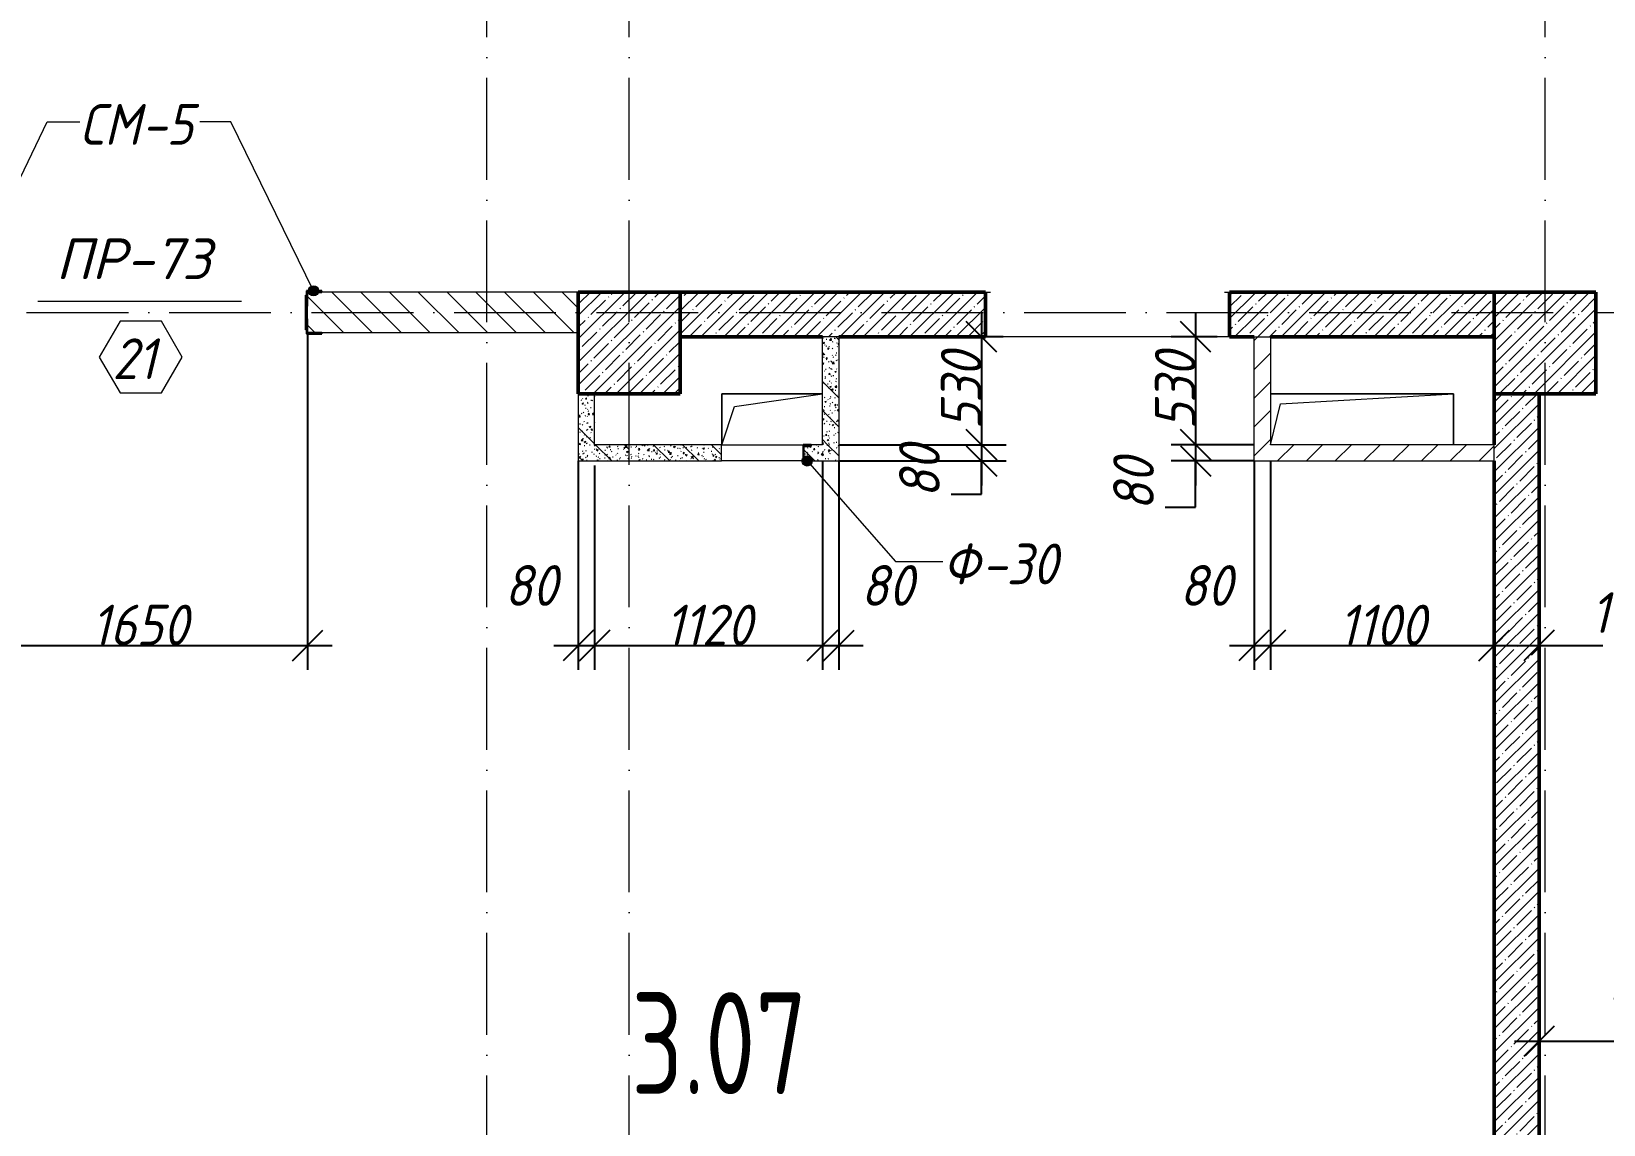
# Model space of a CAD drawing. Header units: millimetres. Extents: x -269418 to 201924, y -5890 to 98643.
# Drawn here: x 58223 to 65947, y 3810 to 9180 of the extents above; entities that cross this region are included whole.
import ezdxf

# ---------------------------------------------------------------- set-up
doc = ezdxf.new("R2010")
doc.units = ezdxf.units.MM
doc.linetypes.add('50_200_ШТРИХ_1Т_ш5_п1_п1_', pattern=[700, 500, -100, 0, -100])
for name, color, linetype, lineweight in [('A-ANNO-DIMS', 7, 'Continuous', 9), ('A-AREA-IDEN', 7, 'Continuous', 9), ('A-DOOR-IDEN', 7, 'Continuous', 9), ('A-FLOR', 7, 'Continuous', 9), ('A-GENM', 7, 'Continuous', 9), ('A-GENM-1', 7, 'Continuous', 25), ('A-GENM-IDEN', 7, 'Continuous', 9), ('A-WALL-3', 7, 'Continuous', 50), ('A-WALL-PATT-2', 7, 'Continuous', 5), ('I-WALL', 7, 'Continuous', 5), ('S-COLS', 7, 'Continuous', 9), ('S-COLS-1', 7, 'Continuous', 5), ('S-COLS-2', 7, 'Continuous', 50), ('Оси-1', 7, '50_200_ШТРИХ_1Т_ш5_п1_п1_', 9)]:
    doc.layers.add(name, color=color, linetype=linetype, lineweight=lineweight)
for name, color, linetype, lineweight, true_color in [('A-WALL-6', 7, 'Continuous', 13, 0x0070df), ('A-WALL-7', 7, 'Continuous', 13, 0x008000), ('A-WALL-FNSH-2', 7, 'Continuous', 13, 0xce0000), ('A-WALL-FNSH-3', 7, 'Continuous', 13, 0x008000), ('A-WALL-FNSH-4', 7, 'Continuous', 13, 0x0070df), ('A-WALL-PATT-1', 7, 'Continuous', 5, 0xce0000), ('A-WALL-PATT-3', 7, 'Continuous', 5, 0x008000), ('A-WALL-PATT-4', 7, 'Continuous', 5, 0x0070df)]:
    doc.layers.add(name, color=color, linetype=linetype, lineweight=lineweight, true_color=true_color)
doc.styles.add('ISOCPEUR_I_2', font='isocpeui.ttf', dxfattribs={"width": 0.9, "height": 200})
doc.styles.add('ISOCPEUR_I_4', font='isocpeui.ttf', dxfattribs={"height": 200})
doc.styles.add('СПДС', font='ГОСТ тип А.ttf', dxfattribs={"width": 0.9})
doc.dimstyles.new('ISO-2_0_0_9К_СРЕДНИЙ', dxfattribs={"dimscale": 304.8, "dimtxt": 199.196235, "dimasz": 0.492126, "dimexe": 0.393701, "dimexo": 0, "dimgap": 0, "dimtad": 1, "dimdec": 0, "dimzin": 0, "dimdsep": 46, "dimtxsty": 'ISOCPEUR_I_2', "dimblk1": 'OBLIQUE', "dimblk2": 'OBLIQUE', "dimsah": 1, "dimcen": 0.09, "dimdle": 0.393701, "dimazin": 0, "dimtfac": 1, "dimtdec": 4, "dimtix": 1, "dimtmove": 2, "dimatfit": 3, "dimfxl": 1, "dimtvp": 1, "dimtolj": 1, "dimtzin": 0, "dimarcsym": 2})
doc.dimstyles.new('ISO-2_0_0_9К_СРЕДНИЙ_1', dxfattribs={"dimscale": 304.8, "dimtxt": 199.196235, "dimasz": 0.492126, "dimexe": 0.393701, "dimexo": 0, "dimgap": 0, "dimtad": 1, "dimdec": 0, "dimzin": 0, "dimdsep": 46, "dimtxsty": 'ISOCPEUR_I_2', "dimblk1": 'OBLIQUE', "dimblk2": 'OBLIQUE', "dimsah": 1, "dimcen": 0.09, "dimdle": 0.393701, "dimazin": 0, "dimtfac": 1, "dimtdec": 4, "dimtix": 1, "dimtmove": 1, "dimatfit": 3, "dimfxl": 1, "dimtvp": 1, "dimtolj": 1, "dimtzin": 0, "dimarcsym": 2})
doc.dimstyles.new('ISO-2_0_0_9К_СРЕДНИЙ_2', dxfattribs={"dimscale": 304.8, "dimtxt": 199.196235, "dimasz": 0.492126, "dimexe": 0.393701, "dimexo": 0, "dimgap": 0, "dimtad": 1, "dimdec": 0, "dimzin": 0, "dimdsep": 46, "dimtxsty": 'ISOCPEUR_I_2', "dimblk1": 'OBLIQUE', "dimblk2": 'OBLIQUE', "dimsah": 1, "dimcen": 0.09, "dimdle": 0.393701, "dimazin": 0, "dimtfac": 1, "dimtdec": 4, "dimtix": 1, "dimtmove": 0, "dimatfit": 3, "dimfxl": 1, "dimtvp": 1, "dimtolj": 1, "dimtzin": 0, "dimarcsym": 2})
pattern_1 = [(45, (0, 0), (-57.02463, 57.02463), []), (45, (57.025, 0), (-57.02463, 57.02463), [100.806, -20.161, 3.353, -16.808])]
pattern_2 = [(50, (0, 0), (72.873764, -6.37607), [7.62, -83.82]), (355, (0, 0), (-14.09699, 76.42244), [6.096, -67.056]), (100.451, (6.07, -0.53), (58.776964, 70.04687), [6.476, -71.236]), (46.184, (0, 20.32), (108.43142, -16.81745), [11.43, -125.73]), (96.636, (9.04, 18.92), (94.961, 98.97089), [9.714, -106.854]), (351.184, (0, 20.32), (94.96227, 98.97018), [9.144, -100.584]), (21, (10.16, 15.24), (60.64565, -40.90654), [7.62, -83.82]), (326, (10.16, 15.24), (24.72083, 73.67493), [6.096, -67.056]), (71.451, (15.214, 11.83), (85.36689, 32.76874), [6.476, -71.236]), (37.5, (0, 0), (1.235525, 33.822432), [3.353, -62.89, 3.353, -64.719, -67.31]), (37.5, (0, 0), (1.235525, 33.822432), [-134.315, 3.353, -63.957]), (7.5, (0, 0), (26.728146, 40.07255), [3.353, -35.458, 3.353, -61.366, -25.654]), (7.5, (0, 0), (26.728146, 40.07255), [-103.53, 3.353, -22.301]), (327.5, (-22.657, 0), (54.236318, -2.292117), [3.353, -22.047, 3.353, -75.895, -105.156]), (327.5, (-22.657, 0), (54.236318, -2.292117), [-104.648, 3.353, -101.803]), (317.5, (-32.817, 0), (59.25158, 10.17014), [3.353, -29.667, 3.353, -49.276, -74.676]), (317.5, (-32.817, 0), (59.25158, 10.17014), [-85.649, 3.353, -71.323])]
pattern_3 = [(135, (0, 0), (-142.5612, -142.5612), []), (135, (142.56, 0), (-142.5612, -142.5612), [252.016, -50.403, 3.353, -47.05])]
pattern_4 = [(45, (0, 0), (-70.71068, 70.71068), [])]

# ---------------------------------------------------------------- blocks, each defined once
blk = doc.blocks.new('AR_Отверстие прямоугольное _в плите_ - AR_Отверстие прямоугольное _в плите_-24548241-АР1_1_Кладочный план 3 этажа')
at = {"layer": 'A-GENM'}
for p, q in [((247.5, 125), (-247.5, 125)), ((-247.5, 125), (-247.5, -125)), ((-185, 62.5), (247.5, 125)), ((-247.5, -125), (-185, 62.5))]:
    blk.add_line(p, q, dxfattribs=at)
blk = doc.blocks.new('AR_Отверстие прямоугольное _в плите_ - AR_Отверстие прямоугольное _в плите_-24548312-АР1_1_Кладочный план 3 этажа')
at = {"layer": 'A-GENM'}
for p, q in [((450, 125), (-450, 125)), ((-400, 75), (450, 125)), ((450, -125), (450, 125)), ((-450, -125), (-400, 75))]:
    blk.add_line(p, q, dxfattribs=at)
blk = doc.blocks.new('Колонна_Несущая_Прямоугольное сечение - Вн_ЖБ_500х500-V73-АР1_1_Кладочный план 3 этажа')
at = {"layer": 'S-COLS-1'}
h = blk.add_hatch(dxfattribs=at)
h.set_pattern_fill('FP_58', color=256, style=0, pattern_type=2)
h.set_pattern_definition([(45, (-61160, -7650), (-57.02463, 57.02463), []), (45, (-61102.975, -7650), (-57.02463, 57.02463), [100.806, -20.161, 3.353, -16.808])])
h.paths.add_polyline_path([(-250, -250), (250, -250), (250, 250), (-250, 250)], flags=0)
at = {"layer": 'S-COLS-2'}
for p, q in [((250, 250), (-250, 250)), ((-250, 250), (-250, -250)), ((250, -250), (250, 250)), ((-250, -250), (250, -250))]:
    blk.add_line(p, q, dxfattribs=at)
blk = doc.blocks.new('Колонна_Несущая_Прямоугольное сечение - Вн_ЖБ_500х500-V82-АР1_1_Кладочный план 3 этажа')
at = {"layer": 'S-COLS-1'}
h = blk.add_hatch(dxfattribs=at)
h.set_pattern_fill('FP_67', color=256, style=0, pattern_type=2)
h.set_pattern_definition([(45, (-65660, -7650), (-57.02463, 57.02463), []), (45, (-65602.975, -7650), (-57.02463, 57.02463), [100.806, -20.161, 3.353, -16.808])])
h.paths.add_polyline_path([(-250, -250), (250, -250), (250, 250), (-250, 250)], flags=0)
at = {"layer": 'S-COLS-2'}
for p, q in [((250, 250), (-250, 250)), ((-250, 250), (-250, -250)), ((250, -250), (250, 250)), ((-250, -250), (250, -250))]:
    blk.add_line(p, q, dxfattribs=at)
blk = doc.blocks.new('Фахверк_СКБ_Уголок_Тип 2 - СМ-5_200х2480h-30007438-АР1_1_Кладочный план 3 этажа')
at = {"layer": 'A-GENM-1'}
for p, q in [((125, 156), (125, 81)), ((200, 156), (125, 156)), ((200, 150), (200, 156)), ((125, 81), (131, 81)), ((131, 81), (131, 150)), ((131, 150), (200, 150)), ((131, 19), (125, 19)), ((125, 19), (125, -56)), ((131, -50), (131, 19)), ((125, -56), (200, -56)), ((200, -50), (131, -50)), ((200, -56), (200, -50))]:
    blk.add_line(p, q, dxfattribs=at)
blk = doc.blocks.new('Стойка_Влож_Полоса боковая - Полоса-27101091-АР1_1_Кладочный план 3 этажа')
at = {"layer": 'A-GENM'}
for p, q in [((-5, 85), (0, 85)), ((-5, -85), (-5, 85)), ((0, 31), (0, -31)), ((0, -85), (-5, -85))]:
    blk.add_line(p, q, dxfattribs=at)
blk = doc.blocks.new('Фахверк_СКБ_Швеллер - Ф-30_80х3950 h _3 эт__-31789027-АР1_1_Кладочный план 3 этажа')
at = {"layer": 'A-GENM-1'}
for p, q in [((165, 40), (125, 40)), ((125, 40), (125, -40)), ((129.5, 32.6), (165, 32.6)), ((129.5, -32.6), (129.5, 32.6)), ((165, 32.6), (165, 40)), ((125, -40), (165, -40)), ((165, -32.6), (129.5, -32.6)), ((165, -40), (165, -32.6))]:
    blk.add_line(p, q, dxfattribs=at)
blk = doc.blocks.new('AAR_СКБ_Марка_Двери_Перемычка и проем - Марка перемычки и проема-25306769-АР1_1_Кладочный план 3 этажа')
at = {"layer": 'A-DOOR-IDEN'}
for p, q in [((-5, 0), (5, 0)), ((-0.968, -0.984), (-1.986, -2.747)), ((1.067, -0.984), (-0.968, -0.984)), ((2.085, -2.747), (1.067, -0.984)), ((-1.986, -2.747), (-0.968, -4.509)), ((1.067, -4.509), (2.085, -2.747)), ((-0.968, -4.509), (1.067, -4.509))]:
    blk.add_line(p, q, dxfattribs=at)
blk = doc.blocks.new('_Oblique')
at = {"color": 0, "linetype": 'ByBlock', "lineweight": -2}
blk.add_line((-0.5, -0.5), (0.5, 0.5), dxfattribs=at)
blk = doc.blocks.new('DIMBLOCK175-АР1_1_Кладочный план 3 этажа')
at = {"layer": 'A-ANNO-DIMS', "color": 0, "lineweight": -2, "transparency": 16777216}
for p, q in [((65630, 4325.1), (65630, 4099.1)), ((67380, 4325.1), (67380, 4099.1)), ((65510, 4219.1), (66013, 4219.1)), ((67500, 4219.1), (66455.3, 4219.1))]:
    blk.add_line(p, q, dxfattribs=at)
at = {"layer": 'Defpoints', "color": 0, "transparency": 16777216}
for p in [(65630, 4325.1), (67380, 4325.1), (67380, 4219.1)]:
    blk.add_point(p, dxfattribs=at)
at = {"layer": 'A-ANNO-DIMS', "color": 0, "lineweight": -2, "transparency": 16777216, "xscale": 150, "yscale": 150, "zscale": 150, "rotation": 180}
blk.add_blockref('_Oblique', (65630, 4219.1), dxfattribs=at)
at = {"layer": 'A-ANNO-DIMS', "color": 0, "lineweight": -2, "transparency": 16777216, "xscale": 150, "yscale": 150, "zscale": 150}
blk.add_blockref('_Oblique', (67380, 4219.1), dxfattribs=at)
at = {"layer": 'A-ANNO-DIMS', "color": 0, "transparency": 16777216, "insert": (65953.8, 4480.4), "char_height": 200, "width": 560.814, "attachment_point": 1, "line_spacing_factor": 1.149209, "style": 'ISOCPEUR_I_2'}
blk.add_mtext('\\A1;1750', dxfattribs=at)
blk = doc.blocks.new('DIMBLOCK187-АР1_1_Кладочный план 3 этажа')
at = {"layer": 'A-ANNO-DIMS', "color": 0, "lineweight": -2, "transparency": 16777216}
for p, q in [((62891.3, 7800), (62891.3, 7030)), ((62997.4, 7680), (62771.3, 7680)), ((62192, 7150), (63011.3, 7150))]:
    blk.add_line(p, q, dxfattribs=at)
at = {"layer": 'Defpoints', "color": 0, "transparency": 16777216}
for p in [(62997.4, 7680), (62192, 7150), (62891.3, 7150)]:
    blk.add_point(p, dxfattribs=at)
at = {"layer": 'A-ANNO-DIMS', "color": 0, "lineweight": -2, "transparency": 16777216, "xscale": 150, "yscale": 150, "zscale": 150}
for p, rotation in [((62891.3, 7680), 90), ((62891.3, 7150), 270)]:
    blk.add_blockref('_Oblique', p, dxfattribs=dict(at, rotation=rotation))
at = {"layer": 'A-ANNO-DIMS', "color": 0, "transparency": 16777216, "insert": (62791.3, 7415), "char_height": 200, "width": 455.087, "attachment_point": 5, "rotation": 90, "style": 'ISOCPEUR_I_2'}
blk.add_mtext('\\A1;530', dxfattribs=at)
blk = doc.blocks.new('DIMBLOCK188-АР1_1_Кладочный план 3 этажа')
at = {"layer": 'A-ANNO-DIMS', "color": 0, "lineweight": -2, "transparency": 16777216}
for p, q in [((62891.3, 7270), (62891.3, 6950)), ((62192, 7150), (63011.3, 7150)), ((62190, 7070), (63011.3, 7070)), ((62891.3, 6906.6), (62891.3, 7070)), ((62741.3, 6906.6), (62891.3, 6906.6))]:
    blk.add_line(p, q, dxfattribs=at)
at = {"layer": 'Defpoints', "color": 0, "transparency": 16777216}
for p in [(62192, 7150), (62190, 7070), (62891.3, 7070)]:
    blk.add_point(p, dxfattribs=at)
at = {"layer": 'A-ANNO-DIMS', "color": 0, "lineweight": -2, "transparency": 16777216, "xscale": 150, "yscale": 150, "zscale": 150}
for p, rotation in [((62891.3, 7150), 90), ((62891.3, 7070), 270)]:
    blk.add_blockref('_Oblique', p, dxfattribs=dict(at, rotation=rotation))
at = {"layer": 'A-ANNO-DIMS', "color": 0, "transparency": 16777216, "insert": (62486.1, 6888.3), "char_height": 200, "width": 303.391, "attachment_point": 1, "rotation": 90, "line_spacing_factor": 1.149209, "style": 'ISOCPEUR_I_2'}
blk.add_mtext('\\A1;80', dxfattribs=at)
blk = doc.blocks.new('DIMBLOCK245-АР1_1_Кладочный план 3 этажа')
at = {"layer": 'A-ANNO-DIMS', "color": 0, "lineweight": -2, "transparency": 16777216}
for p, q in [((57930, 7700), (57930, 6043.9)), ((59580, 7700), (59580, 6043.9)), ((57810, 6163.9), (59700, 6163.9))]:
    blk.add_line(p, q, dxfattribs=at)
at = {"layer": 'Defpoints', "color": 0, "transparency": 16777216}
for p in [(57930, 7700), (59580, 7700), (59580, 6163.9)]:
    blk.add_point(p, dxfattribs=at)
at = {"layer": 'A-ANNO-DIMS', "color": 0, "lineweight": -2, "transparency": 16777216, "xscale": 150, "yscale": 150, "zscale": 150, "rotation": 180}
blk.add_blockref('_Oblique', (57930, 6163.9), dxfattribs=at)
at = {"layer": 'A-ANNO-DIMS', "color": 0, "lineweight": -2, "transparency": 16777216, "xscale": 150, "yscale": 150, "zscale": 150}
blk.add_blockref('_Oblique', (59580, 6163.9), dxfattribs=at)
at = {"layer": 'A-ANNO-DIMS', "color": 0, "transparency": 16777216, "insert": (58755, 6263.9), "char_height": 200, "width": 560.814, "attachment_point": 5, "style": 'ISOCPEUR_I_2'}
blk.add_mtext('\\A1;1650', dxfattribs=at)
blk = doc.blocks.new('DIMBLOCK246-АР1_1_Кладочный план 3 этажа')
at = {"layer": 'A-ANNO-DIMS', "color": 0, "lineweight": -2, "transparency": 16777216}
for p, q in [((60910, 7070), (60910, 6043.9)), ((60990, 7047), (60990, 6043.9)), ((60790, 6163.9), (61110, 6163.9))]:
    blk.add_line(p, q, dxfattribs=at)
at = {"layer": 'Defpoints', "color": 0, "transparency": 16777216}
for p in [(60910, 7070), (60990, 7047), (60990, 6163.9)]:
    blk.add_point(p, dxfattribs=at)
at = {"layer": 'A-ANNO-DIMS', "color": 0, "lineweight": -2, "transparency": 16777216, "xscale": 150, "yscale": 150, "zscale": 150, "rotation": 180}
blk.add_blockref('_Oblique', (60910, 6163.9), dxfattribs=at)
at = {"layer": 'A-ANNO-DIMS', "color": 0, "lineweight": -2, "transparency": 16777216, "xscale": 150, "yscale": 150, "zscale": 150}
blk.add_blockref('_Oblique', (60990, 6163.9), dxfattribs=at)
at = {"layer": 'A-ANNO-DIMS', "color": 0, "transparency": 16777216, "insert": (60547.4, 6558.5), "char_height": 200, "width": 303.391, "attachment_point": 1, "line_spacing_factor": 1.149209, "style": 'ISOCPEUR_I_2'}
blk.add_mtext('\\A1;80', dxfattribs=at)
blk = doc.blocks.new('DIMBLOCK247-АР1_1_Кладочный план 3 этажа')
at = {"layer": 'A-ANNO-DIMS', "color": 0, "lineweight": -2, "transparency": 16777216}
for p, q in [((60990, 7047), (60990, 6043.9)), ((62110, 7067), (62110, 6043.9)), ((60870, 6163.9), (62230, 6163.9))]:
    blk.add_line(p, q, dxfattribs=at)
at = {"layer": 'Defpoints', "color": 0, "transparency": 16777216}
for p in [(60990, 7047), (62110, 7067), (62110, 6163.9)]:
    blk.add_point(p, dxfattribs=at)
at = {"layer": 'A-ANNO-DIMS', "color": 0, "lineweight": -2, "transparency": 16777216, "xscale": 150, "yscale": 150, "zscale": 150, "rotation": 180}
blk.add_blockref('_Oblique', (60990, 6163.9), dxfattribs=at)
at = {"layer": 'A-ANNO-DIMS', "color": 0, "lineweight": -2, "transparency": 16777216, "xscale": 150, "yscale": 150, "zscale": 150}
blk.add_blockref('_Oblique', (62110, 6163.9), dxfattribs=at)
at = {"layer": 'A-ANNO-DIMS', "color": 0, "transparency": 16777216, "insert": (61550, 6263.9), "char_height": 200, "width": 514.846, "attachment_point": 5, "style": 'ISOCPEUR_I_2'}
blk.add_mtext('\\A1;1120', dxfattribs=at)
blk = doc.blocks.new('DIMBLOCK248-АР1_1_Кладочный план 3 этажа')
at = {"layer": 'A-ANNO-DIMS', "color": 0, "lineweight": -2, "transparency": 16777216}
for p, q in [((62110, 7067), (62110, 6043.9)), ((62190, 7070), (62190, 6043.9)), ((61990, 6163.9), (62310, 6163.9))]:
    blk.add_line(p, q, dxfattribs=at)
at = {"layer": 'Defpoints', "color": 0, "transparency": 16777216}
for p in [(62110, 7067), (62190, 7070), (62190, 6163.9)]:
    blk.add_point(p, dxfattribs=at)
at = {"layer": 'A-ANNO-DIMS', "color": 0, "lineweight": -2, "transparency": 16777216, "xscale": 150, "yscale": 150, "zscale": 150, "rotation": 180}
blk.add_blockref('_Oblique', (62110, 6163.9), dxfattribs=at)
at = {"layer": 'A-ANNO-DIMS', "color": 0, "lineweight": -2, "transparency": 16777216, "xscale": 150, "yscale": 150, "zscale": 150}
blk.add_blockref('_Oblique', (62190, 6163.9), dxfattribs=at)
at = {"layer": 'A-ANNO-DIMS', "color": 0, "transparency": 16777216, "insert": (62297.8, 6558.5), "char_height": 200, "width": 303.391, "attachment_point": 1, "line_spacing_factor": 1.149209, "style": 'ISOCPEUR_I_2'}
blk.add_mtext('\\A1;80', dxfattribs=at)
blk = doc.blocks.new('DIMBLOCK249-АР1_1_Кладочный план 3 этажа')
at = {"layer": 'A-ANNO-DIMS', "color": 0, "lineweight": -2, "transparency": 16777216}
for p, q in [((63943.1, 7800), (63943.1, 7030)), ((64049.2, 7680), (63823.1, 7680)), ((64227, 7150), (63823.1, 7150))]:
    blk.add_line(p, q, dxfattribs=at)
at = {"layer": 'Defpoints', "color": 0, "transparency": 16777216}
for p in [(64049.2, 7680), (63943.1, 7150), (64227, 7150)]:
    blk.add_point(p, dxfattribs=at)
at = {"layer": 'A-ANNO-DIMS', "color": 0, "lineweight": -2, "transparency": 16777216, "xscale": 150, "yscale": 150, "zscale": 150}
for p, rotation in [((63943.1, 7680), 90), ((63943.1, 7150), 270)]:
    blk.add_blockref('_Oblique', p, dxfattribs=dict(at, rotation=rotation))
at = {"layer": 'A-ANNO-DIMS', "color": 0, "transparency": 16777216, "insert": (63843.1, 7415), "char_height": 200, "width": 455.087, "attachment_point": 5, "rotation": 90, "style": 'ISOCPEUR_I_2'}
blk.add_mtext('\\A1;530', dxfattribs=at)
blk = doc.blocks.new('DIMBLOCK250-АР1_1_Кладочный план 3 этажа')
at = {"layer": 'A-ANNO-DIMS', "color": 0, "lineweight": -2, "transparency": 16777216}
for p, q in [((63943.1, 7270), (63943.1, 6950)), ((64227, 7150), (63823.1, 7150)), ((64230, 7070), (63823.1, 7070)), ((63943.1, 6843.9), (63943.1, 7070)), ((63793.1, 6843.9), (63943.1, 6843.9))]:
    blk.add_line(p, q, dxfattribs=at)
at = {"layer": 'Defpoints', "color": 0, "transparency": 16777216}
for p in [(64227, 7150), (63943.1, 7070), (64230, 7070)]:
    blk.add_point(p, dxfattribs=at)
at = {"layer": 'A-ANNO-DIMS', "color": 0, "lineweight": -2, "transparency": 16777216, "xscale": 150, "yscale": 150, "zscale": 150}
for p, rotation in [((63943.1, 7150), 90), ((63943.1, 7070), 270)]:
    blk.add_blockref('_Oblique', p, dxfattribs=dict(at, rotation=rotation))
at = {"layer": 'A-ANNO-DIMS', "color": 0, "transparency": 16777216, "insert": (63537.9, 6825.5), "char_height": 200, "width": 303.391, "attachment_point": 1, "rotation": 90, "line_spacing_factor": 1.149209, "style": 'ISOCPEUR_I_2'}
blk.add_mtext('\\A1;80', dxfattribs=at)
blk = doc.blocks.new('DIMBLOCK251-АР1_1_Кладочный план 3 этажа')
at = {"layer": 'A-ANNO-DIMS', "color": 0, "lineweight": -2, "transparency": 16777216}
for p, q in [((64230, 7070), (64230, 6043.9)), ((64310, 7068.9), (64310, 6043.9)), ((64110, 6163.9), (64430, 6163.9))]:
    blk.add_line(p, q, dxfattribs=at)
at = {"layer": 'Defpoints', "color": 0, "transparency": 16777216}
for p in [(64230, 7070), (64310, 7068.9), (64310, 6163.9)]:
    blk.add_point(p, dxfattribs=at)
at = {"layer": 'A-ANNO-DIMS', "color": 0, "lineweight": -2, "transparency": 16777216, "xscale": 150, "yscale": 150, "zscale": 150, "rotation": 180}
blk.add_blockref('_Oblique', (64230, 6163.9), dxfattribs=at)
at = {"layer": 'A-ANNO-DIMS', "color": 0, "lineweight": -2, "transparency": 16777216, "xscale": 150, "yscale": 150, "zscale": 150}
blk.add_blockref('_Oblique', (64310, 6163.9), dxfattribs=at)
at = {"layer": 'A-ANNO-DIMS', "color": 0, "transparency": 16777216, "insert": (63863.6, 6558.5), "char_height": 200, "width": 303.391, "attachment_point": 1, "line_spacing_factor": 1.149209, "style": 'ISOCPEUR_I_2'}
blk.add_mtext('\\A1;80', dxfattribs=at)
blk = doc.blocks.new('DIMBLOCK252-АР1_1_Кладочный план 3 этажа')
at = {"layer": 'A-ANNO-DIMS', "color": 0, "lineweight": -2, "transparency": 16777216}
for p, q in [((64310, 7068.9), (64310, 6043.9)), ((65410, 6269.9), (65410, 6043.9)), ((64190, 6163.9), (65530, 6163.9))]:
    blk.add_line(p, q, dxfattribs=at)
at = {"layer": 'Defpoints', "color": 0, "transparency": 16777216}
for p in [(64310, 7068.9), (65410, 6269.9), (65410, 6163.9)]:
    blk.add_point(p, dxfattribs=at)
at = {"layer": 'A-ANNO-DIMS', "color": 0, "lineweight": -2, "transparency": 16777216, "xscale": 150, "yscale": 150, "zscale": 150, "rotation": 180}
blk.add_blockref('_Oblique', (64310, 6163.9), dxfattribs=at)
at = {"layer": 'A-ANNO-DIMS', "color": 0, "lineweight": -2, "transparency": 16777216, "xscale": 150, "yscale": 150, "zscale": 150}
blk.add_blockref('_Oblique', (65410, 6163.9), dxfattribs=at)
at = {"layer": 'A-ANNO-DIMS', "color": 0, "transparency": 16777216, "insert": (64860, 6263.9), "char_height": 200, "width": 514.846, "attachment_point": 5, "style": 'ISOCPEUR_I_2'}
blk.add_mtext('\\A1;1100', dxfattribs=at)
blk = doc.blocks.new('DIMBLOCK494-АР1_1_Кладочный план 3 этажа')
at = {"layer": 'A-ANNO-DIMS', "color": 0, "lineweight": -2, "transparency": 16777216}
for p, q in [((65630, 6269.9), (65630, 6043.9)), ((67080, 6269.9), (67080, 6043.9)), ((65510, 6163.9), (65944, 6163.9)), ((67200, 6163.9), (66404.8, 6163.9))]:
    blk.add_line(p, q, dxfattribs=at)
at = {"layer": 'Defpoints', "color": 0, "transparency": 16777216}
for p in [(65630, 6269.9), (67080, 6269.9), (67080, 6163.9)]:
    blk.add_point(p, dxfattribs=at)
at = {"layer": 'A-ANNO-DIMS', "color": 0, "lineweight": -2, "transparency": 16777216, "xscale": 150, "yscale": 150, "zscale": 150, "rotation": 180}
blk.add_blockref('_Oblique', (65630, 6163.9), dxfattribs=at)
at = {"layer": 'A-ANNO-DIMS', "color": 0, "lineweight": -2, "transparency": 16777216, "xscale": 150, "yscale": 150, "zscale": 150}
blk.add_blockref('_Oblique', (67080, 6163.9), dxfattribs=at)
at = {"layer": 'A-ANNO-DIMS', "color": 0, "transparency": 16777216, "insert": (65884.8, 6425.2), "char_height": 200, "width": 579.201, "attachment_point": 1, "line_spacing_factor": 1.149209, "style": 'ISOCPEUR_I_2'}
blk.add_mtext('\\A1;1450', dxfattribs=at)

msp = doc.modelspace()

# ---------------------------------------------------------------- hatches: boundary and pattern name
at = {"layer": 'A-GENM-IDEN'}
h = msp.add_hatch(color=256, dxfattribs=at)
edge = h.paths.add_edge_path(flags=0)
edge.add_arc((59609, 7906), 25, 0, 360)
h = msp.add_hatch(color=256, dxfattribs=at)
edge = h.paths.add_edge_path(flags=0)
edge.add_arc((62033.9, 7070), 25, 0, 360)
at = {"layer": 'A-WALL-PATT-1'}
h = msp.add_hatch(dxfattribs=at)
h.set_pattern_fill('FP_1', color=256, style=0, pattern_type=2)
h.set_pattern_definition([(135, (0, 0), (-70.71068, -70.71068), [])])
h.paths.add_polyline_path([(57930, 7700), (57930, 7900), (56910, 7900), (56910, 7700), (57861, 7700)], flags=0)
h.paths.add_polyline_path([(59580, 7700), (60910, 7700), (60910, 7900), (59580, 7900), (59580, 7769)], flags=0)
at = {"layer": 'A-WALL-PATT-2'}
h = msp.add_hatch(dxfattribs=at)
h.set_pattern_fill('FP_4', color=256, style=0, pattern_type=2)
h.set_pattern_definition(pattern_1)
h.paths.add_polyline_path([(62190, 7680), (62770, 7680), (62770, 7900), (61410, 7900), (61410, 7680), (62110, 7680)], flags=0)
h.paths.add_polyline_path([(64310, 7680), (65410, 7680), (65410, 7900), (64230, 7900), (64230, 7680)], flags=0)
h = msp.add_hatch(dxfattribs=at)
h.set_pattern_fill('FP_4', color=256, style=0, pattern_type=2)
h.set_pattern_definition(pattern_1)
h.paths.add_polyline_path([(64230, 7680), (64230, 7900), (64110, 7900), (64110, 7680)], flags=0)
h.paths.add_polyline_path([(62910, 7680), (62910, 7900), (62770, 7900), (62770, 7680)], flags=0)
h = msp.add_hatch(dxfattribs=at)
h.set_pattern_fill('FP_4', color=256, style=0, pattern_type=2)
h.set_pattern_definition(pattern_1)
h.paths.add_polyline_path([(65630, 400), (65630, 7400), (65410, 7400), (65410, 400)], flags=0)
at = {"layer": 'A-WALL-PATT-3'}
h = msp.add_hatch(dxfattribs=at)
h.set_pattern_fill('FP_5', color=256, style=0, pattern_type=2)
h.set_pattern_definition(pattern_4)
h.paths.add_polyline_path([(64310, 7070), (64310, 7680), (64230, 7680), (64230, 7070)], flags=0)
h = msp.add_hatch(dxfattribs=at)
h.set_pattern_fill('FP_5', color=256, style=0, pattern_type=2)
h.set_pattern_definition(pattern_4)
h.paths.add_polyline_path([(65410, 7070), (65410, 7150), (64310, 7150), (64310, 7070)], flags=0)
at = {"layer": 'A-WALL-PATT-4'}
h = msp.add_hatch(dxfattribs=at)
h.set_pattern_fill('FP_6', color=256, style=0, pattern_type=2)
h.set_pattern_definition(pattern_2)
h.paths.add_polyline_path([(62190, 7150), (62190, 7680), (62110, 7680), (62110, 7150)], flags=0)
h = msp.add_hatch(dxfattribs=at)
h.set_pattern_fill('FP_7', color=256, style=0, pattern_type=2)
h.set_pattern_definition(pattern_3)
h.paths.add_polyline_path([(62190, 7150), (62190, 7680), (62110, 7680), (62110, 7150)], flags=0)
h = msp.add_hatch(dxfattribs=at)
h.set_pattern_fill('FP_6', color=256, style=0, pattern_type=2)
h.set_pattern_definition(pattern_2)
h.paths.add_polyline_path([(60990, 7150), (60990, 7400), (60910, 7400), (60910, 7150)], flags=0)
h = msp.add_hatch(dxfattribs=at)
h.set_pattern_fill('FP_7', color=256, style=0, pattern_type=2)
h.set_pattern_definition(pattern_3)
h.paths.add_polyline_path([(60990, 7150), (60990, 7400), (60910, 7400), (60910, 7150)], flags=0)
h = msp.add_hatch(dxfattribs=at)
h.set_pattern_fill('FP_6', color=256, style=0, pattern_type=2)
h.set_pattern_definition(pattern_2)
h.paths.add_polyline_path([(62190, 7070), (62190, 7150), (62053.9, 7150), (62053.9, 7142.6), (62018.4, 7142.6), (62018.4, 7077.4), (62053.9, 7077.4), (62053.9, 7070)], flags=0)
h.paths.add_polyline_path([(61215.8, 7070), (61613.9, 7070), (61613.9, 7150), (60910, 7150), (60910, 7070)], flags=0)
h = msp.add_hatch(dxfattribs=at)
h.set_pattern_fill('FP_7', color=256, style=0, pattern_type=2)
h.set_pattern_definition(pattern_3)
h.paths.add_polyline_path([(62190, 7070), (62190, 7150), (62053.9, 7150), (62053.9, 7142.6), (62018.4, 7142.6), (62018.4, 7077.4), (62053.9, 7077.4), (62053.9, 7070)], flags=0)
h.paths.add_polyline_path([(61215.8, 7070), (61613.9, 7070), (61613.9, 7150), (60910, 7150), (60910, 7070)], flags=0)

# ---------------------------------------------------------------- linework, layer by layer
at = {"layer": 'A-FLOR'}
for p, q in [((61615, 7400), (62110, 7400)), ((61615, 7150), (61615, 7400)), ((64310, 7400), (65210, 7400)), ((65210, 7400), (65210, 7150))]:
    msp.add_line(p, q, dxfattribs=at)
at = {"layer": 'A-GENM-IDEN'}
for p, q in [((57901, 7906), (58299.7, 8736.1)), ((58299.7, 8736.1), (58460.3, 8736.1)), ((59202.6, 8736.1), (59049.7, 8736.1)), ((59609, 7906), (59202.6, 8736.1)), ((62033.9, 7070), (62468.4, 6576.5)), ((62468.4, 6576.5), (62701.2, 6576.5))]:
    msp.add_line(p, q, dxfattribs=at)
for centre in [(59609, 7906), (62033.9, 7070)]:
    msp.add_circle(centre, 25, dxfattribs=at)
at = {"layer": 'A-WALL-3'}
for p, q in [((61410, 7900), (62910, 7900)), ((62910, 7680), (62910, 7900)), ((64110, 7680), (64110, 7900)), ((65410, 7900), (64110, 7900)), ((61410, 7680), (62110, 7680)), ((62190, 7680), (62910, 7680)), ((64110, 7680), (64230, 7680)), ((65410, 7680), (64310, 7680)), ((65410, 7400), (65410, 7150)), ((65630, 400), (65630, 7400)), ((65410, 7070), (65410, 400))]:
    msp.add_line(p, q, dxfattribs=at)
at = {"layer": 'A-WALL-6'}
msp.add_line((62190, 7680), (62110, 7680), dxfattribs=at)
at = {"layer": 'A-WALL-7'}
for p, q in [((64230, 7680), (64310, 7680)), ((65410, 7070), (65410, 7150))]:
    msp.add_line(p, q, dxfattribs=at)
at = {"layer": 'A-WALL-FNSH-2'}
for p, q in [((60910, 7900), (59649, 7900)), ((59580, 7769), (59580, 7831)), ((60910, 7700), (59649, 7700))]:
    msp.add_line(p, q, dxfattribs=at)
at = {"layer": 'A-WALL-FNSH-3'}
for p, q in [((64230, 7070), (64230, 7680)), ((64310, 7680), (64310, 7150)), ((65410, 7150), (64310, 7150)), ((64230, 7070), (65410, 7070))]:
    msp.add_line(p, q, dxfattribs=at)
at = {"layer": 'A-WALL-FNSH-4'}
for p, q in [((62110, 7150), (62110, 7680)), ((62190, 7680), (62190, 7070)), ((60910, 7400), (60910, 7070)), ((60990, 7150), (60990, 7400)), ((61613.9, 7150), (60990, 7150)), ((61613.9, 7070), (61613.9, 7150)), ((62110, 7150), (62053.9, 7150)), ((60910, 7070), (61613.9, 7070)), ((62053.9, 7070), (62190, 7070))]:
    msp.add_line(p, q, dxfattribs=at)
at = {"layer": 'I-WALL'}
for p, q in [((62910, 7900), (62935, 7900)), ((64085, 7900), (64110, 7900)), ((64110, 7680), (62910, 7680)), ((61613.9, 7150), (62013.9, 7150)), ((62013.9, 7070), (61613.9, 7070))]:
    msp.add_line(p, q, dxfattribs=at)
at = {"layer": 'Оси-1'}
for p, q in [((60460, -4150), (60460, 28636.9)), ((61160, -4150), (61160, 28636.9)), ((65660, -4150), (65660, 28636.9)), ((-6210, 7800), (125951.6, 7800))]:
    msp.add_line(p, q, dxfattribs=at)

# ---------------------------------------------------------------- block references
at = {"layer": 'A-DOOR-IDEN', "xscale": 99.99999999999993, "yscale": 99.99999999999993, "zscale": 99.99999999999993}
msp.add_blockref('AAR_СКБ_Марка_Двери_Перемычка и проем - Марка перемычки и проема-25306769-АР1_1_Кладочный план 3 этажа', (58755, 7854.9), dxfattribs=at)
at = {"layer": 'A-GENM'}
for name, p in [('Стойка_Влож_Полоса боковая - Полоса-27101091-АР1_1_Кладочный план 3 этажа', (59574, 7800)), ('AR_Отверстие прямоугольное _в плите_ - AR_Отверстие прямоугольное _в плите_-24548241-АР1_1_Кладочный план 3 этажа', (61862.5, 7275)), ('AR_Отверстие прямоугольное _в плите_ - AR_Отверстие прямоугольное _в плите_-24548312-АР1_1_Кладочный план 3 этажа', (64760, 7275))]:
    msp.add_blockref(name, p, dxfattribs=at)
at = {"layer": 'A-GENM-1'}
for name, p in [('Фахверк_СКБ_Уголок_Тип 2 - СМ-5_200х2480h-30007438-АР1_1_Кладочный план 3 этажа', (59449, 7750)), ('Фахверк_СКБ_Швеллер - Ф-30_80х3950 h _3 эт__-31789027-АР1_1_Кладочный план 3 этажа', (61888.9, 7110))]:
    msp.add_blockref(name, p, dxfattribs=at)
at = {"layer": 'S-COLS'}
for name, p in [('Колонна_Несущая_Прямоугольное сечение - Вн_ЖБ_500х500-V73-АР1_1_Кладочный план 3 этажа', (61160, 7650)), ('Колонна_Несущая_Прямоугольное сечение - Вн_ЖБ_500х500-V82-АР1_1_Кладочный план 3 этажа', (65660, 7650))]:
    msp.add_blockref(name, p, dxfattribs=at)

# ---------------------------------------------------------------- texts
at = {"layer": 'A-AREA-IDEN', "insert": (61170.1, 4459.8), "char_height": 500, "width": 1327.594, "attachment_point": 1, "style": 'СПДС'}
msp.add_mtext('3.07', dxfattribs=at)
at = {"layer": 'A-DOOR-IDEN', "insert": (58621.1, 7672.3), "char_height": 200, "width": 274.177, "attachment_point": 1, "style": 'ISOCPEUR_I_2'}
msp.add_mtext('21', dxfattribs=at)
at = {"layer": 'A-GENM-IDEN', "char_height": 200, "attachment_point": 1}
for s, insert, width, style in [('СМ', (58460.3, 8823.7), 367.975, 'ISOCPEUR_I_2'), ('СМ', (58460.3, 8823.7), 367.975, 'ISOCPEUR_I_2'), ('-5', (58763.9, 8823.7), 317.468, 'ISOCPEUR_I_2'), ('-5', (58763.9, 8823.7), 317.468, 'ISOCPEUR_I_2'), ('ПР', (58342.7, 8163.1), 416.877, 'ISOCPEUR_I_4'), ('-73', (58686.7, 8163.1), 529.114, 'ISOCPEUR_I_4'), ('\\fISOCPEUR|b0|i1|c204|p34|;\\W.9;Ф', (62701.2, 6664.1), 230.886, 'ISOCPEUR_I_2'), ('-30', (62891.7, 6664.1), 476.202, 'ISOCPEUR_I_2')]:
    msp.add_mtext(s, dxfattribs=dict(at, insert=insert, width=width, style=style))

# ---------------------------------------------------------------- dimensions: what is measured, and where the dimension line sits
at = {"layer": 'A-ANNO-DIMS'}
for base, p1, p2, override, picture, middle in [((62891.3, 7150), (62997.4, 7680), (62192, 7150), {"dimpost": '<>', "dimfxl": 964.068265}, 'DIMBLOCK187-АР1_1_Кладочный план 3 этажа', (62791.3, 7415)), ((63943.1, 7150), (64049.2, 7680), (64227, 7150), {"dimpost": '<>', "dimfxl": 559.019232}, 'DIMBLOCK249-АР1_1_Кладочный план 3 этажа', (63843.1, 7415))]:
    dim = msp.add_linear_dim(base=base, p1=p1, p2=p2, angle=90, dimstyle='ISO-2_0_0_9К_СРЕДНИЙ_2', override=override, dxfattribs=at)
    dim.commit()
    dim.dimension.update_dxf_attribs({"geometry": picture, "text_midpoint": middle})
for base, p1, p2, override, picture, middle in [((59580, 6163.9), (57930, 7700), (59580, 7700), {"dimpost": '<>', "dimfxl": 1650}, 'DIMBLOCK245-АР1_1_Кладочный план 3 этажа', (58755, 6263.9)), ((62110, 6163.9), (60990, 7047), (62110, 7067), {"dimpost": '<>', "dimfxl": 1120.178557}, 'DIMBLOCK247-АР1_1_Кладочный план 3 этажа', (61550, 6263.9)), ((65410, 6163.9), (64310, 7068.9), (65410, 6269.9), {"dimpost": '<>', "dimfxl": 1359.54139}, 'DIMBLOCK252-АР1_1_Кладочный план 3 этажа', (64860, 6263.9))]:
    dim = msp.add_linear_dim(base=base, p1=p1, p2=p2, dimstyle='ISO-2_0_0_9К_СРЕДНИЙ_2', override=override, dxfattribs=at)
    dim.commit()
    dim.dimension.update_dxf_attribs({"geometry": picture, "text_midpoint": middle})
for base, p1, p2, override, picture, middle in [((62891.3, 7070), (62192, 7150), (62190, 7070), {"dimpost": '<>', "dimfxl": 80.02621}, 'DIMBLOCK188-АР1_1_Кладочный план 3 этажа', (62763.3, 6906.6)), ((63943.1, 7070), (64227, 7150), (64230, 7070), {"dimpost": '<>', "dimfxl": 80.058043}, 'DIMBLOCK250-АР1_1_Кладочный план 3 этажа', (63815.2, 6843.9))]:
    dim = msp.add_linear_dim(base=base, p1=p1, p2=p2, angle=90, dimstyle='ISO-2_0_0_9К_СРЕДНИЙ_1', override=override, dxfattribs=at)
    dim.commit()
    dim.dimension.update_dxf_attribs({"geometry": picture, "text_midpoint": middle, "dimtype": 160, "text_rotation": 90})
for base, p1, p2, dimstyle, override, picture, middle in [((60990, 6163.9), (60910, 7070), (60990, 7047), 'ISO-2_0_0_9К_СРЕДНИЙ_1', {"dimpost": '<>', "dimfxl": 83.253891}, 'DIMBLOCK246-АР1_1_Кладочный план 3 этажа', (60699.1, 6291.8)), ((62190, 6163.9), (62110, 7067), (62190, 7070), 'ISO-2_0_0_9К_СРЕДНИЙ_1', {"dimpost": '<>', "dimfxl": 80.058043}, 'DIMBLOCK248-АР1_1_Кладочный план 3 этажа', (62449.5, 6291.8)), ((64310, 6163.9), (64230, 7070), (64310, 7068.9), 'ISO-2_0_0_9К_СРЕДНИЙ_1', {"dimpost": '<>', "dimfxl": 80.007602}, 'DIMBLOCK251-АР1_1_Кладочный план 3 этажа', (64015.2, 6291.8)), ((67080, 6163.9), (65630, 6269.9), (67080, 6269.9), 'ISO-2_0_0_9К_СРЕДНИЙ', {"dimpost": '<>', "dimfxl": 1449.99998}, 'DIMBLOCK494-АР1_1_Кладочный план 3 этажа', (66174.4, 6291.8)), ((67380, 4219.1), (65630, 4325.1), (67380, 4325.1), 'ISO-2_0_0_9К_СРЕДНИЙ', {"dimpost": '<>', "dimfxl": 1749.999998}, 'DIMBLOCK175-АР1_1_Кладочный план 3 этажа', (66234.2, 4347))]:
    dim = msp.add_linear_dim(base=base, p1=p1, p2=p2, dimstyle=dimstyle, override=override, dxfattribs=at)
    dim.commit()
    dim.dimension.update_dxf_attribs({"geometry": picture, "text_midpoint": middle, "dimtype": 160})

doc.saveas('drawing.dxf')
